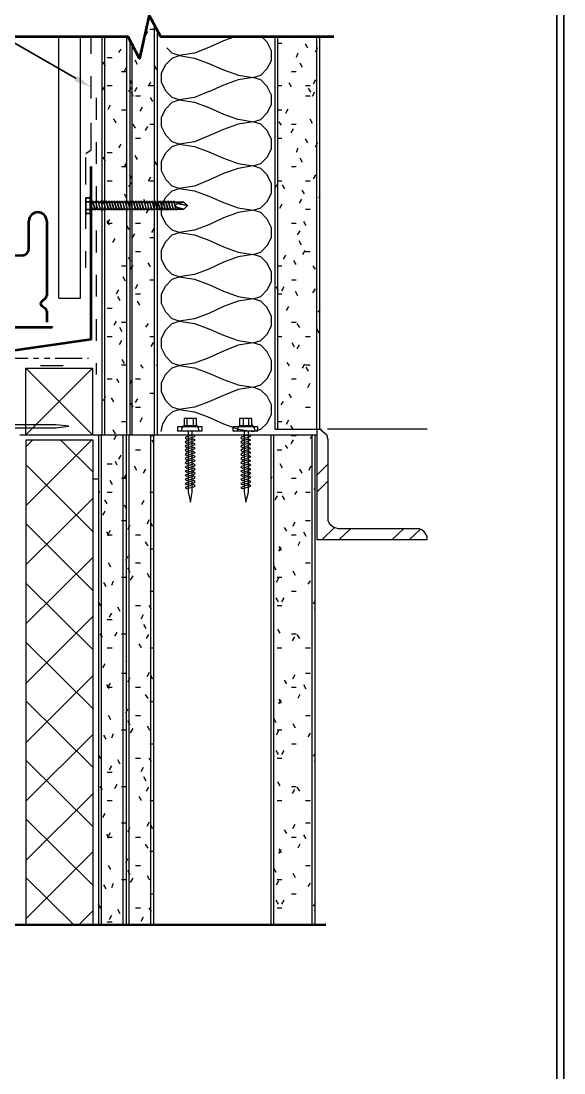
# Model space of a CAD drawing. Header units: inches. Extents: x -293 to 39679, y -468 to 488.
# Drawn here: x 523.09 to 535.64, y 8.15 to 32.48 of the extents above; entities that cross this region are included whole.
import ezdxf
from ezdxf import colors
from ezdxf.entities.mleader import LeaderData, LeaderLine
from ezdxf.enums import TextEntityAlignment as Align
from ezdxf.math import Vec2, Vec3

# ---------------------------------------------------------------- set-up
doc = ezdxf.new("R2010")
doc.units = ezdxf.units.IN
doc.header["$MEASUREMENT"] = 0
doc.linetypes.add('PHANTOM2', pattern=[1.25, 0.625, -0.125, 0.125, -0.125, 0.125, -0.125])
doc.layers.get('Defpoints').update_dxf_attribs({"color": 3})
doc.layers.add('NSE-Border', color=156, linetype='Continuous', plot=False)
for name, color, linetype, lineweight in [('NSE-By_Others', 252, 'Continuous', 0), ('NSE-Call-Outs', 51, 'Continuous', 13), ('NSE-Flashing 01', 2, 'Continuous', 40), ('NSE-Furring 01', 30, 'Continuous', 18), ('NSE-Hardware', 111, 'Continuous', 25), ('NSE-Notes', 11, 'Continuous', 40), ('NSE-Panels 01', 1, 'Continuous', 40), ('NSE-Title', 51, 'Continuous', 9), ('NSE-Underlayment', 6, 'PHANTOM2', 13)]:
    doc.layers.add(name, color=color, linetype=linetype, lineweight=lineweight)
doc.layers.add('NSE-Detail Border', color=7, linetype='Continuous')
doc.styles.add('004 - NSSM - Standard', font='arial.ttf', dxfattribs={"height": 0.4})
doc.styles.add('008 - NSSM - Standard', font='arial.ttf', dxfattribs={"height": 0.8})
doc.styles.add('Anno - NSSM - Standard', font='arial.ttf', dxfattribs={"height": 0.1})
doc.dimstyles.get("Standard").update_dxf_attribs({"dimtxt": 0.18, "dimasz": 0.18, "dimexe": 0.18, "dimexo": 0.0625, "dimgap": 0.09, "dimtad": 0, "dimtih": 1, "dimtoh": 1, "dimdec": 4, "dimzin": 0, "dimdsep": 46, "dimtxsty": 'Standard', "dimcen": 0.09, "dimadec": 0, "dimazin": 0, "dimtfac": 1, "dimtdec": 4, "dimtofl": 0, "dimtmove": 0, "dimatfit": 3, "dimfxl": 1, "dimtolj": 1, "dimtzin": 0, "dimarcsym": 0})

# ---------------------------------------------------------------- blocks, each defined once
blk = doc.blocks.new('*U4')
blk.add_wipeout([(8.13, 1.1293), (8.13, 0), (0, 0), (0, 11.3125), (8.1719, 11.3125), (8.1719, 0), (8.13, 0), (8.13, 11.2706), (0.0419, 11.2706), (0.0419, 1.1293)])
at = {"layer": 'Defpoints', "ltscale": 0.0625}
blk.add_lwpolyline([(0.0419, 1.1293), (8.13, 1.1293), (8.13, 11.2706), (0.0419, 11.2706)], close=True, dxfattribs=at)
at = {"layer": 'NSE-Border', "ltscale": 0.0625}
blk.add_lwpolyline([(0, 0), (8.1719, 0), (8.1719, 11.3125), (0, 11.3125)], close=True, dxfattribs=at)
at = {"layer": 'Defpoints', "style": '008 - NSSM - Standard'}
blk.add_attdef('DETAIL_NUMBER', text='', height=0.2179, dxfattribs=at).set_placement((0.625, 0.5668), align=Align.MIDDLE_CENTER)
at = {"layer": 'NSE-Title', "style": '004 - NSSM - Standard'}
for tag, p in [('DETAIL_DESCRIPTION', (1.1292, 0.6197)), ('ARCH_REF', (2.1968, 0.3884))]:
    blk.add_attdef(tag, p, '', height=0.1341, dxfattribs=at)
blk = doc.blocks.new('*U66')
at = {"color": 99}
blk.add_wipeout([(-10.605, -0.002), (-0.375, 0), (-0.112, 0.5), (0.112, -0.5), (0.375, 0), (10.605, 0.002), (10.605, -2.998), (-10.605, -3)], dxfattribs=at)
blk.add_lwpolyline([(10.605, 0.002), (0.375, 0), (0.112, -0.5), (-0.112, 0.5), (-0.375, 0), (-10.605, -0.002)])
blk = doc.blocks.new('*U20')
at = {"color": 99}
blk.add_wipeout([(-4.375, 0.001), (-0.375, 0), (-0.112, -0.5), (0.112, 0.5), (0.375, 0), (4.375, -0.001), (4.362, 8.288), (-4.388, 8.287)], dxfattribs=at)
blk.add_lwpolyline([(4.375, -0.001), (0.375, 0), (0.112, 0.5), (-0.112, -0.5), (-0.375, 0), (-4.375, 0.001)])
blk = doc.blocks.new('*U53')
blk.add_lwpolyline([(0, 0), (0, 0), (0, 1.765), (1.969, 1.765, -1), (1.969, 1.702), (1.469, 1.702)], format="xyb")
blk = doc.blocks.new('*U82')
for p, q in [((-0.061, 0.09), (0.028, 0.09)), ((-0.061, -0.09), (0.028, -0.09))]:
    blk.add_line(p, q)
for points in [[(0.028, 0.181), (-0.061, 0.181, 0.414214), (-0.073, 0.168), (-0.073, -0.168, 0.414214), (-0.061, -0.18), (0.028, -0.18)], [(-0.073, 0.103, 0.414214), (-0.061, 0.09, 0.414214), (-0.073, 0.078)], [(-0.073, -0.078, 0.414214), (-0.061, -0.09, 0.414214), (-0.073, -0.103)]]:
    blk.add_lwpolyline(points, format="xyb")
blk.add_lwpolyline([(0.052, 0.196), (0.028, 0.196), (0.028, -0.196), (0.052, -0.196)], close=True)
at = {"has_arrowhead": 0}
for points in [[(0.052, 0.08), (2.196, 0.08), (2.279, 0), (2.196, -0.08), (0.052, -0.08), (0.052, 0.08)], [(0.078, 0.08), (0.085, 0.108), (0.143, -0.108), (0.151, -0.08)], [(0.14, 0.08), (0.148, 0.108), (0.206, -0.108), (0.213, -0.08)], [(0.203, 0.08), (0.21, 0.108), (0.268, -0.108), (0.276, -0.08)], [(0.265, 0.08), (0.273, 0.108), (0.331, -0.108), (0.338, -0.08)], [(0.328, 0.08), (0.335, 0.108), (0.393, -0.108), (0.401, -0.08)], [(0.39, 0.08), (0.398, 0.108), (0.456, -0.108), (0.463, -0.08)], [(0.453, 0.08), (0.46, 0.108), (0.518, -0.108), (0.526, -0.08)], [(0.515, 0.08), (0.523, 0.108), (0.581, -0.108), (0.588, -0.08)], [(0.578, 0.08), (0.585, 0.108), (0.643, -0.108), (0.651, -0.08)], [(0.64, 0.08), (0.648, 0.108), (0.706, -0.108), (0.713, -0.08)], [(0.703, 0.08), (0.71, 0.108), (0.768, -0.108), (0.776, -0.08)], [(0.765, 0.08), (0.773, 0.108), (0.831, -0.108), (0.838, -0.08)], [(0.828, 0.08), (0.835, 0.108), (0.893, -0.108), (0.901, -0.08)], [(0.89, 0.08), (0.898, 0.108), (0.956, -0.108), (0.963, -0.08)], [(0.953, 0.08), (0.96, 0.108), (1.018, -0.108), (1.026, -0.08)], [(1.015, 0.08), (1.023, 0.108), (1.081, -0.108), (1.088, -0.08)], [(1.078, 0.08), (1.085, 0.108), (1.143, -0.108), (1.151, -0.08)], [(1.14, 0.08), (1.148, 0.108), (1.206, -0.108), (1.213, -0.08)], [(1.203, 0.08), (1.21, 0.108), (1.268, -0.108), (1.276, -0.08)], [(1.265, 0.08), (1.273, 0.108), (1.331, -0.108), (1.338, -0.08)], [(1.328, 0.08), (1.335, 0.108), (1.393, -0.108), (1.401, -0.08)], [(1.39, 0.08), (1.398, 0.108), (1.456, -0.108), (1.463, -0.08)], [(1.453, 0.08), (1.46, 0.108), (1.518, -0.108), (1.526, -0.08)], [(1.515, 0.08), (1.523, 0.108), (1.581, -0.108), (1.588, -0.08)], [(1.578, 0.08), (1.585, 0.108), (1.643, -0.108), (1.651, -0.08)], [(1.64, 0.08), (1.648, 0.108), (1.706, -0.108), (1.713, -0.08)], [(1.703, 0.08), (1.71, 0.108), (1.768, -0.108), (1.776, -0.08)], [(1.765, 0.08), (1.773, 0.108), (1.831, -0.108), (1.838, -0.08)], [(1.828, 0.08), (1.835, 0.108), (1.893, -0.108), (1.901, -0.08)], [(1.89, 0.08), (1.898, 0.108), (1.956, -0.108), (1.963, -0.08)], [(1.953, 0.08), (1.96, 0.108), (2.018, -0.108), (2.026, -0.08)], [(2.196, 0.08), (2.039, 0.046), (1.993, 0), (2.039, -0.046), (2.196, -0.08)], [(2.039, 0.046), (2.279, 0)], [(0.052, 0), (0.081, -0.108), (0.088, -0.08)]]:
    blk.add_leader(points, dimstyle='Standard', override={"dimasz": 0, "dimgap": 0, "dimldrblk": 'None'}, dxfattribs=at)

msp = doc.modelspace()

# ---------------------------------------------------------------- linework, layer by layer
at = {"layer": 'NSE-By_Others'}
for p, q in [((530.0211, 23.02823), (530.15752, 22.90545)), ((532.29932, 20.73636), (530.43036, 20.73636))]:
    msp.add_line(p, q, dxfattribs=at)
for points in [[(525.28748, 32.32125), (525.23285, 32.41687)], [(526.17426, 22.90595), (526.17426, 32.38255)], [(529.83014, 32.30792), (529.77551, 32.40352)], [(524.96005, 32.11259), (524.96005, 22.90595)], [(525.02832, 22.90595), (525.02832, 32.11257)], [(525.53309, 22.90595), (525.53309, 32.11244)], [(525.60122, 32.11242), (525.60122, 22.90595)], [(525.65583, 22.90595), (525.65583, 32.11241)], [(525.73658, 32.19678), (525.68197, 32.29234)], [(526.01075, 32.23897), (525.95616, 32.14344)], [(526.0642, 32.29234), (526.17341, 32.29234)], [(526.24239, 22.90595), (526.24239, 32.25314)], [(528.03342, 32.11209), (527.76957, 32.0171)], [(528.77976, 31.9898), (528.65756, 32.112)], [(528.95697, 32.11195), (528.95697, 23.04243)], [(529.02522, 23.04243), (529.02522, 32.11194)], [(529.10667, 32.266), (529.05205, 32.34793)], [(529.37934, 32.18338), (529.32477, 32.08787)], [(529.33776, 32.29234), (529.44697, 32.29234)], [(529.92493, 23.04243), (529.92493, 32.11181)], [(529.99317, 23.04243), (529.99317, 32.11179)], [(525.73749, 31.96601), (525.84663, 31.96601)], [(527.42943, 31.8682), (527.10202, 31.73178)], [(527.76945, 32.01766), (527.42973, 31.86758)], [(528.87549, 31.78635), (528.78, 31.99098)], [(529.01158, 31.96601), (529.12072, 31.96601)], [(529.72097, 31.85687), (529.6664, 31.95237)], [(525.08267, 31.6386), (525.19181, 31.6386)], [(525.39644, 31.82959), (525.34187, 31.74774)], [(526.58362, 31.73178), (526.45793, 31.85748)], [(526.5831, 31.62247), (526.74733, 31.67721)], [(526.74733, 31.67721), (526.58362, 31.73178)], [(527.10202, 31.73178), (526.74733, 31.67721)], [(526.74733, 31.67721), (527.10179, 31.62247)], [(528.87549, 31.56808), (528.87549, 31.78635)], [(529.48906, 31.73409), (529.44813, 31.6386)], [(529.93925, 31.85687), (529.88468, 31.76138)], [(525.04174, 31.43397), (524.98718, 31.52946)], [(525.51922, 31.39304), (525.46465, 31.29755)], [(525.77842, 31.47489), (525.72385, 31.57039)], [(526.2286, 31.35212), (526.17404, 31.44761)], [(526.33756, 31.28121), (526.43327, 31.47264)], [(526.43241, 31.47112), (526.58291, 31.62162)], [(527.10146, 31.62162), (527.42847, 31.49848)], [(527.42889, 31.49932), (527.76939, 31.3489)], [(528.78, 31.37709), (528.87549, 31.56808)], [(529.59819, 31.40668), (529.54363, 31.50218)], [(525.41008, 31.31119), (525.51922, 31.31119)], [(526.33819, 31.06282), (526.33819, 31.2814)], [(527.77063, 31.35034), (528.11227, 31.22735)], [(528.45278, 31.17244), (528.11141, 31.11782)], [(528.11213, 31.22803), (528.45358, 31.1734)], [(528.45259, 31.17246), (528.62993, 31.22702)], [(528.63029, 31.11782), (528.45278, 31.17244)], [(528.62993, 31.22702), (528.78, 31.37709)], [(529.33899, 31.31119), (529.44813, 31.31119)], [(525.02772, 30.98098), (524.97318, 30.88504)], [(525.08267, 30.98378), (525.19181, 30.98378)], [(525.65564, 31.02471), (525.60107, 31.1202)], [(525.62835, 30.94285), (525.60107, 30.87464)], [(525.76558, 30.94095), (525.71077, 30.84503)], [(526.07854, 31.06563), (526.02397, 30.97014)], [(526.0649, 30.98378), (526.17404, 30.98378)], [(526.434, 30.85876), (526.33847, 31.06348)], [(527.76929, 30.99455), (527.42956, 30.84447)], [(528.11068, 31.11685), (527.7694, 30.99399)], [(528.77959, 30.96669), (528.62943, 31.11685)], [(528.87533, 30.76324), (528.77983, 30.96787)], [(529.01158, 30.98378), (529.12072, 30.98378)], [(529.3395, 30.95394), (529.28466, 31.04991)], [(529.6664, 30.98378), (529.77554, 30.98378)], [(529.78999, 30.83169), (529.73518, 30.92761)], [(529.89832, 31.1202), (529.84375, 31.02471)], [(525.60107, 30.87464), (525.57379, 30.84736)], [(525.68358, 30.73612), (525.64249, 30.83199)], [(525.7371, 30.74972), (525.84663, 30.74972)], [(526.13412, 30.61387), (526.07936, 30.70969)], [(526.58346, 30.70867), (526.4334, 30.85873)], [(526.58294, 30.59936), (526.74717, 30.6541)], [(526.74717, 30.6541), (526.58346, 30.70867)], [(527.10186, 30.70867), (526.74717, 30.6541)], [(526.74717, 30.6541), (527.10162, 30.59936)], [(527.42927, 30.84509), (527.10186, 30.70867)], [(528.87533, 30.54496), (528.87533, 30.76324)], [(529.66654, 30.74972), (529.77608, 30.74972)], [(529.87197, 30.83199), (529.81718, 30.73612)], [(525.15122, 30.5318), (525.09664, 30.43605)], [(525.41039, 30.42284), (525.51976, 30.42284)], [(525.88761, 30.48955), (525.8329, 30.39382)], [(526.3374, 30.2581), (526.43311, 30.44952)], [(526.43224, 30.448), (526.58275, 30.59851)], [(527.1013, 30.59851), (527.4283, 30.47537)], [(527.42873, 30.47621), (527.76922, 30.32579)], [(528.77983, 30.35397), (528.87533, 30.54496)], [(529.01143, 30.42284), (529.1208, 30.42284)], [(529.25774, 30.43618), (529.20305, 30.34048)], [(525.28748, 30.12265), (525.23285, 30.21826)], [(526.33803, 30.03971), (526.33803, 30.25829)], [(527.77046, 30.32722), (528.1121, 30.20423)], [(528.11196, 30.20492), (528.45341, 30.15029)], [(528.45242, 30.14934), (528.62977, 30.20391)], [(528.62977, 30.20391), (528.77983, 30.35397)], [(529.83014, 30.10931), (529.77551, 30.20492)], [(525.73658, 29.99818), (525.68197, 30.09374)], [(526.01075, 30.04037), (525.95616, 29.94483)], [(526.0642, 30.09374), (526.17341, 30.09374)], [(526.43384, 29.83565), (526.3383, 30.04037)], [(527.76913, 29.97144), (527.4294, 29.82136)], [(528.11052, 30.09374), (527.76924, 29.97088)], [(528.45261, 30.14933), (528.11125, 30.09471)], [(528.63012, 30.09471), (528.45261, 30.14933)], [(528.77943, 29.94357), (528.62927, 30.09374)], [(528.87516, 29.74012), (528.77967, 29.94475)], [(529.10667, 30.0674), (529.05205, 30.14933)], [(529.37934, 29.98478), (529.32477, 29.88927)], [(529.33776, 30.09374), (529.44697, 30.09374)], [(525.73749, 29.76741), (525.84663, 29.76741)], [(526.5833, 29.68555), (526.43324, 29.83562)], [(526.747, 29.63099), (526.5833, 29.68555)], [(527.1017, 29.68555), (526.747, 29.63099)], [(527.42911, 29.82197), (527.1017, 29.68555)], [(528.87516, 29.52185), (528.87516, 29.74012)], [(529.01158, 29.76741), (529.12072, 29.76741)], [(529.72097, 29.65827), (529.6664, 29.75376)], [(525.08267, 29.44), (525.19181, 29.44)], [(525.39644, 29.63099), (525.34187, 29.54913)], [(526.43324, 29.42635), (526.5833, 29.57642)], [(526.5833, 29.57642), (526.747, 29.63099)], [(526.747, 29.63099), (527.1017, 29.57642)], [(527.1017, 29.57642), (527.42911, 29.45364)], [(527.42911, 29.45364), (527.77016, 29.30358)], [(528.77967, 29.33086), (528.87516, 29.52185)], [(529.48906, 29.53549), (529.44813, 29.44)], [(529.93925, 29.65827), (529.88468, 29.56278)], [(525.04174, 29.23537), (524.98718, 29.33086)], [(525.51922, 29.19444), (525.46465, 29.09895)], [(525.77842, 29.27629), (525.72385, 29.37179)], [(526.2286, 29.15351), (526.17404, 29.24901)], [(526.33774, 29.23537), (526.43324, 29.42635)], [(526.33774, 29.01709), (526.33774, 29.23537)], [(527.77016, 29.30358), (528.11121, 29.1808)], [(528.62961, 29.1808), (528.77967, 29.33086)], [(529.59819, 29.20808), (529.54363, 29.30358)], [(525.41008, 29.11259), (525.51922, 29.11259)], [(526.43324, 28.81246), (526.33774, 29.01709)], [(527.77016, 28.94888), (527.42911, 28.79882)], [(528.11121, 29.07166), (527.77016, 28.94888)], [(528.11121, 29.1808), (528.45226, 29.12623)], [(528.45226, 29.12623), (528.11121, 29.07166)], [(528.45226, 29.12623), (528.62961, 29.1808)], [(528.62961, 29.07166), (528.45226, 29.12623)], [(528.77967, 28.9216), (528.62961, 29.07166)], [(529.33899, 29.11259), (529.44813, 29.11259)], [(525.08267, 28.78518), (525.19181, 28.78518)], [(525.65564, 28.8261), (525.60107, 28.9216)], [(525.62835, 28.74425), (525.60107, 28.67604)], [(526.07854, 28.86703), (526.02397, 28.77154)], [(526.0649, 28.78518), (526.17404, 28.78518)], [(526.5833, 28.6624), (526.43324, 28.81246)], [(527.42911, 28.79882), (527.1017, 28.6624)], [(528.87516, 28.71697), (528.77967, 28.9216)], [(528.87516, 28.49869), (528.87516, 28.71697)], [(529.01158, 28.78518), (529.12072, 28.78518)], [(529.6664, 28.78518), (529.77554, 28.78518)], [(529.89832, 28.9216), (529.84375, 28.8261)], [(525.53286, 28.37592), (525.47829, 28.47141)], [(525.60107, 28.67604), (525.57379, 28.64876)], [(526.43324, 28.4032), (526.5833, 28.55326)], [(526.747, 28.60783), (526.5833, 28.6624)], [(526.5833, 28.55326), (526.747, 28.60783)], [(527.1017, 28.6624), (526.747, 28.60783)], [(526.747, 28.60783), (527.1017, 28.55326)], [(527.1017, 28.55326), (527.42911, 28.43048)], [(528.77967, 28.30771), (528.87516, 28.49869)], [(528.99794, 28.68968), (528.95702, 28.62147)], [(529.18893, 28.59419), (529.13436, 28.68968)], [(529.63912, 28.48505), (529.58455, 28.5669)], [(525.01446, 28.33499), (524.97353, 28.2395)], [(525.98305, 28.25314), (525.92848, 28.34863)], [(526.33774, 28.21221), (526.43324, 28.4032)], [(527.42911, 28.43048), (527.77016, 28.28042)], [(527.77016, 28.28042), (528.11121, 28.15764)], [(528.62961, 28.15764), (528.77967, 28.30771)], [(529.12072, 28.2395), (529.06615, 28.144)], [(529.57091, 28.36227), (529.51634, 28.26678)], [(529.99381, 28.43048), (529.96653, 28.38956)], [(525.41008, 28.13036), (525.51922, 28.13036)], [(526.03762, 28.13036), (525.98305, 28.03486)], [(526.33774, 27.99394), (526.33774, 28.21221)], [(526.43324, 27.78931), (526.33774, 27.99394)], [(528.11121, 28.04851), (527.77016, 27.92573)], [(528.11121, 28.15764), (528.45226, 28.10307)], [(528.45226, 28.10307), (528.11121, 28.04851)], [(528.45226, 28.10307), (528.62961, 28.15764)], [(528.62961, 28.04851), (528.45226, 28.10307)], [(528.77967, 27.89844), (528.62961, 28.04851)], [(529.6664, 28.13036), (529.77554, 28.13036)], [(525.13724, 27.8848), (525.08267, 27.80295)], [(525.13724, 27.76202), (525.08267, 27.85752)], [(525.08267, 27.80295), (525.19181, 27.80295)], [(525.58743, 27.65289), (525.53286, 27.74838)], [(525.73749, 27.80295), (525.84663, 27.80295)], [(526.5833, 27.63924), (526.43324, 27.78931)], [(527.42911, 27.76202), (527.1017, 27.63924)], [(527.77016, 27.92573), (527.42911, 27.76202)], [(528.87516, 27.69381), (528.77967, 27.89844)], [(529.33899, 27.80295), (529.44813, 27.80295)], [(529.68005, 27.74838), (529.62548, 27.84388)], [(525.71021, 27.55739), (525.65564, 27.47554)], [(526.16039, 27.68017), (526.10583, 27.58468)], [(526.43324, 27.38005), (526.5833, 27.53011)], [(526.747, 27.58468), (526.5833, 27.63924)], [(526.5833, 27.53011), (526.747, 27.58468)], [(527.1017, 27.63924), (526.747, 27.58468)], [(526.747, 27.58468), (527.1017, 27.53011)], [(527.1017, 27.53011), (527.42911, 27.40733)], [(528.87516, 27.47554), (528.87516, 27.69381)], [(529.52998, 27.6256), (529.47542, 27.53011)], [(525.26002, 27.44826), (525.20545, 27.35276)], [(526.0649, 27.47554), (526.17404, 27.47554)], [(526.33774, 27.18906), (526.43324, 27.38005)], [(527.42911, 27.40733), (527.77016, 27.25727)], [(527.77016, 27.25727), (528.11121, 27.13449)], [(528.62961, 27.13449), (528.77967, 27.28455)], [(528.77967, 27.28455), (528.87516, 27.47554)], [(529.57091, 27.29819), (529.51634, 27.39369)], [(525.60107, 26.97078), (525.57379, 27.01171)], [(525.73749, 27.14813), (525.84663, 27.14813)], [(526.33774, 26.97078), (526.33774, 27.18906)], [(528.11121, 27.02535), (527.77016, 26.90257)], [(528.11121, 27.13449), (528.45226, 27.07992)], [(528.45226, 27.07992), (528.11121, 27.02535)], [(528.45226, 27.07992), (528.62961, 27.13449)], [(528.62961, 27.02535), (528.45226, 27.07992)], [(528.77967, 26.87529), (528.62961, 27.02535)], [(529.20257, 27.06628), (529.14801, 26.97078)], [(529.65276, 27.17541), (529.59819, 27.07992)], [(529.6664, 27.14813), (529.77554, 27.14813)], [(525.41008, 26.82072), (525.51922, 26.82072)], [(525.62835, 26.91622), (525.60107, 26.97078)], [(525.66928, 26.83436), (525.61471, 26.73887)], [(526.07854, 26.79344), (526.02397, 26.88893)], [(526.43324, 26.76615), (526.33774, 26.97078)], [(526.5833, 26.61609), (526.43324, 26.76615)], [(527.77016, 26.90257), (527.42911, 26.73887)], [(528.87516, 26.67066), (528.77967, 26.87529)], [(529.01158, 26.82072), (529.12072, 26.82072)], [(529.44813, 26.848), (529.39356, 26.9435)], [(529.89832, 26.73887), (529.84375, 26.82072)], [(525.50557, 26.46603), (525.45101, 26.56152)], [(526.747, 26.56152), (526.5833, 26.61609)], [(526.5833, 26.50695), (526.747, 26.56152)], [(527.1017, 26.61609), (526.747, 26.56152)], [(526.747, 26.56152), (527.1017, 26.50695)], [(527.42911, 26.73887), (527.1017, 26.61609)], [(528.87516, 26.45238), (528.87516, 26.67066)], [(525.77842, 26.38417), (525.72385, 26.28868)], [(526.0649, 26.49331), (526.17404, 26.49331)], [(526.33774, 26.1659), (526.43324, 26.35689)], [(526.43324, 26.35689), (526.5833, 26.50695)], [(527.1017, 26.50695), (527.42911, 26.38417)], [(527.42911, 26.38417), (527.77016, 26.23411)], [(528.77967, 26.2614), (528.87516, 26.45238)], [(529.03887, 26.24775), (528.9843, 26.32961)], [(529.16165, 26.32961), (529.10708, 26.23411)], [(529.33899, 26.49331), (529.44813, 26.49331)], [(529.88468, 26.28868), (529.83011, 26.19319)], [(525.34187, 26.2614), (525.2873, 26.1659)], [(525.3828, 26.01584), (525.32823, 26.11133)], [(525.73749, 26.1659), (525.84663, 26.1659)], [(526.33774, 25.94763), (526.33774, 26.1659)], [(527.77016, 26.23411), (528.11121, 26.11133)], [(528.11121, 26.11133), (528.45226, 26.05677)], [(528.45226, 26.05677), (528.11121, 26.0022)], [(528.45226, 26.05677), (528.62961, 26.11133)], [(528.62961, 26.0022), (528.45226, 26.05677)], [(528.62961, 26.11133), (528.77967, 26.2614)], [(529.01158, 26.1659), (529.12072, 26.1659)], [(529.48906, 26.12498), (529.43449, 26.22047)], [(525.08267, 25.83849), (525.19181, 25.83849)], [(525.83298, 25.9067), (525.77842, 26.0022)], [(526.43324, 25.743), (526.33774, 25.94763)], [(527.77016, 25.87942), (527.42911, 25.71571)], [(528.11121, 26.0022), (527.77016, 25.87942)], [(528.77967, 25.85213), (528.62961, 26.0022)], [(528.87516, 25.6475), (528.77967, 25.85213)], [(529.27078, 25.87942), (529.21622, 25.78392)], [(529.99381, 25.79757), (529.95289, 25.743)], [(526.5833, 25.59294), (526.43324, 25.743)], [(526.747, 25.53837), (526.5833, 25.59294)], [(527.1017, 25.59294), (526.747, 25.53837)], [(527.42911, 25.71571), (527.1017, 25.59294)], [(528.87516, 25.42923), (528.87516, 25.6475)], [(525.2873, 25.53837), (525.23273, 25.44287)], [(525.42372, 25.29281), (525.36915, 25.3883)], [(525.41008, 25.51108), (525.51922, 25.51108)], [(526.02397, 25.4838), (525.96941, 25.40195)], [(526.33774, 25.14275), (526.43324, 25.33374)], [(526.43324, 25.33374), (526.5833, 25.4838)], [(526.5833, 25.4838), (526.747, 25.53837)], [(526.747, 25.53837), (527.1017, 25.4838)], [(527.1017, 25.4838), (527.42911, 25.36102)], [(527.42911, 25.36102), (527.77016, 25.21096)], [(528.77967, 25.23824), (528.87516, 25.42923)], [(529.33899, 25.51108), (529.44813, 25.51108)], [(529.52998, 25.3883), (529.47542, 25.4838)], [(529.98017, 25.26553), (529.9256, 25.36102)], [(525.08267, 25.18367), (525.19181, 25.18367)], [(525.41008, 25.08818), (525.35551, 24.99268)], [(526.0649, 25.18367), (526.17404, 25.18367)], [(526.33774, 24.92447), (526.33774, 25.14275)], [(527.77016, 25.21096), (528.11121, 25.08818)], [(528.11121, 25.08818), (528.45226, 25.03361)], [(528.45226, 25.03361), (528.62961, 25.08818)], [(528.62961, 25.08818), (528.77967, 25.23824)], [(529.01158, 25.18367), (529.12072, 25.18367)], [(529.6664, 25.18367), (529.77554, 25.18367)], [(526.14675, 25.04725), (526.09218, 24.95176)], [(526.43324, 24.71984), (526.33774, 24.92447)], [(527.77016, 24.84262), (527.42911, 24.69256)], [(528.11121, 24.97904), (527.77016, 24.84262)], [(528.45226, 25.03361), (528.11121, 24.97904)], [(528.62961, 24.97904), (528.45226, 25.03361)], [(528.77967, 24.82898), (528.62961, 24.97904)], [(528.87516, 24.62435), (528.77967, 24.82898)], [(529.4072, 24.93812), (529.35264, 25.03361)], [(529.51634, 24.99268), (529.46177, 24.89719)], [(525.47829, 24.55614), (525.42372, 24.65163)], [(526.5833, 24.56978), (526.43324, 24.71984)], [(526.747, 24.51521), (526.5833, 24.56978)], [(527.1017, 24.56978), (526.747, 24.51521)], [(527.42911, 24.69256), (527.1017, 24.56978)], [(528.87516, 24.40608), (528.87516, 24.62435)], [(529.29807, 24.50157), (529.2435, 24.58342)], [(524.74162, 24.447), (523.20007, 22.90545)], [(524.74162, 22.90545), (523.20007, 24.447)], [(523.20007, 22.90545), (523.20007, 24.447)], [(523.20007, 24.447), (524.74162, 24.447)], [(524.74162, 24.447), (524.74162, 22.90545)], [(525.41008, 24.52885), (525.51922, 24.52885)], [(525.91484, 24.447), (525.86027, 24.52885)], [(526.24225, 24.5425), (526.21496, 24.50157)], [(526.43324, 24.31058), (526.5833, 24.46064)], [(526.5833, 24.46064), (526.747, 24.51521)], [(526.747, 24.51521), (527.1017, 24.46064)], [(527.1017, 24.46064), (527.42911, 24.33787)], [(527.42911, 24.33787), (527.77016, 24.1878)], [(528.77967, 24.21509), (528.87516, 24.40608)], [(529.63912, 24.5425), (529.58455, 24.447)], [(529.6664, 24.52885), (529.77554, 24.52885)], [(529.73461, 24.37879), (529.68005, 24.47429)], [(525.08267, 24.20144), (525.19181, 24.20144)], [(525.35551, 24.11959), (525.30094, 24.20144)], [(525.65564, 24.1878), (525.60107, 24.09231)], [(525.73749, 24.20144), (525.84663, 24.20144)], [(526.33774, 24.11959), (526.43324, 24.31058)], [(526.33774, 23.90132), (526.33774, 24.11959)], [(527.77016, 24.1878), (528.11121, 24.06502)], [(528.62961, 24.06502), (528.77967, 24.21509)], [(529.33899, 24.20144), (529.44813, 24.20144)], [(529.7619, 24.09231), (529.70733, 23.99681)], [(526.0649, 23.87404), (526.17404, 23.87404)], [(526.43324, 23.69669), (526.33774, 23.90132)], [(528.11121, 23.95589), (527.77016, 23.81947)], [(528.11121, 24.06502), (528.45226, 24.01046)], [(528.45226, 24.01046), (528.11121, 23.95589)], [(528.45226, 24.01046), (528.62961, 24.06502)], [(528.62961, 23.94225), (528.45226, 24.01046)], [(528.77967, 23.80582), (528.62961, 23.94225)], [(529.33899, 23.7649), (529.28443, 23.86039)], [(525.04174, 23.79218), (524.98718, 23.69669)], [(525.23273, 23.6694), (525.17817, 23.7649)], [(525.68292, 23.54663), (525.62835, 23.64212)], [(525.77842, 23.73761), (525.72385, 23.65576)], [(526.5833, 23.54663), (526.43324, 23.69669)], [(527.42911, 23.6694), (527.1017, 23.54663)], [(527.77016, 23.81947), (527.42911, 23.6694)], [(528.87516, 23.60119), (528.77967, 23.80582)], [(528.87516, 23.38292), (528.87516, 23.60119)], [(529.14801, 23.68305), (529.09344, 23.60119)], [(525.73749, 23.54663), (525.84663, 23.54663)], [(526.46052, 23.32835), (526.59694, 23.45113)], [(526.747, 23.49206), (526.5833, 23.54663)], [(526.59694, 23.45113), (526.747, 23.49206)], [(527.1017, 23.54663), (526.747, 23.49206)], [(526.747, 23.49206), (527.1017, 23.43749)], [(527.1017, 23.43749), (527.42911, 23.31471)], [(528.77967, 23.17829), (528.87516, 23.38292)], [(529.6664, 23.54663), (529.77554, 23.54663)], [(523.89581, 23.13736), (522.68167, 23.13736)], [(524.19594, 23.11008), (523.89581, 23.13736)], [(523.89581, 23.06915), (524.19594, 23.11008)], [(525.41008, 23.21922), (525.51922, 23.21922)], [(525.88755, 23.30107), (525.83298, 23.20557)], [(526.3241, 22.9873), (526.36502, 23.16465)], [(526.36502, 23.16465), (526.46052, 23.32835)], [(526.81521, 23.06915), (526.85614, 23.12372)], [(527.14262, 23.28743), (526.85614, 23.28743)], [(526.85614, 23.28743), (526.85614, 23.12372)], [(526.85614, 23.12372), (527.14262, 23.12372)], [(526.92435, 23.28743), (526.92435, 23.12372)], [(527.07441, 23.12372), (527.07441, 23.28743)], [(527.14262, 23.12372), (527.14262, 23.28743)], [(527.14262, 23.13736), (527.18355, 23.06915)], [(527.42911, 23.31471), (527.77016, 23.16465)], [(527.77016, 23.16465), (528.11121, 23.04187)], [(528.11121, 23.06915), (528.13849, 23.12372)], [(528.42498, 23.28743), (528.13849, 23.28743)], [(528.13849, 23.28743), (528.13849, 23.12372)], [(528.13849, 23.12372), (528.42498, 23.12372)], [(528.22035, 23.28743), (528.22035, 23.12372)], [(528.35677, 23.12372), (528.35677, 23.28743)], [(528.42498, 23.12372), (528.42498, 23.28743)], [(528.42498, 23.13736), (528.47954, 23.06915)], [(528.62961, 23.04187), (528.77967, 23.17829)], [(529.01158, 23.21922), (529.12072, 23.21922)], [(529.27078, 23.2465), (529.21622, 23.15101)], [(529.37992, 23.04187), (529.32535, 23.12372)], [(522.68167, 23.06915), (523.89581, 23.06915)], [(523.06365, 22.90545), (529.9256, 22.90545)], [(524.87804, 22.90545), (524.87804, 11.57416)], [(524.94625, 11.57417), (524.94625, 22.90545)], [(525.27366, 22.93273), (525.21909, 23.02823)], [(525.2873, 22.89181), (525.23273, 22.79631)], [(525.45101, 11.57426), (525.45101, 22.90545)], [(525.51922, 22.90545), (525.51922, 11.57427)], [(525.58743, 11.57429), (525.58743, 22.90545)], [(526.0649, 22.89181), (526.16039, 22.89181)], [(526.09218, 11.57437), (526.09218, 22.90545)], [(526.16039, 11.57439), (526.16039, 22.90545)], [(527.27904, 23.09644), (526.70608, 23.09644)], [(526.70608, 23.09644), (526.70608, 23.00094)], [(526.70608, 23.00094), (527.27904, 23.00094)], [(526.80157, 23.00094), (526.81521, 23.06915)], [(527.07441, 22.90545), (526.92435, 22.86452)], [(526.95163, 23.00094), (526.95163, 21.58217)], [(527.04713, 21.58217), (527.04713, 23.00094)], [(527.11534, 22.87816), (527.07441, 22.90545)], [(527.07441, 22.86452), (527.11534, 22.87816)], [(527.18355, 23.06915), (527.19719, 23.00094)], [(527.27904, 23.00094), (527.27904, 23.09644)], [(528.5614, 23.09644), (527.98843, 23.09644)], [(527.98843, 23.09644), (527.98843, 23.00094)], [(527.98843, 23.00094), (528.5614, 23.00094)], [(528.09757, 23.00094), (528.11121, 23.06915)], [(528.11121, 23.04187), (528.45226, 22.9873)], [(528.35677, 22.90545), (528.2067, 22.86452)], [(528.24763, 23.00094), (528.24763, 21.58217)], [(528.34312, 21.58217), (528.34312, 23.00094)], [(528.39769, 22.87816), (528.35677, 22.90545)], [(528.35677, 22.86452), (528.39769, 22.87816)], [(528.45226, 22.9873), (528.62961, 23.04187)], [(528.47954, 23.06915), (528.49319, 23.00094)], [(528.5614, 23.00094), (528.5614, 23.09644)], [(528.86152, 22.89181), (528.86152, 11.57486)], [(528.92973, 11.57488), (528.92973, 22.89181)], [(528.95702, 23.04187), (530.03474, 23.04187)], [(529.33899, 22.89181), (529.44813, 22.89181)], [(529.81647, 22.89181), (529.77554, 22.8236)], [(529.81647, 11.57503), (529.81647, 22.89181)], [(529.88468, 11.57505), (529.88468, 22.89181)], [(529.9256, 23.04187), (529.9256, 23.02823)], [(529.9256, 23.04187), (529.9256, 20.4908)], [(530.0211, 23.02823), (529.99381, 23.04187)], [(530.1848, 22.79631), (530.15752, 22.90545)], [(532.47667, 23.04187), (530.17116, 23.04187)], [(523.20007, 22.63261), (523.35013, 22.78267)], [(523.20007, 21.2684), (524.71434, 22.78267)], [(524.75526, 22.78267), (523.20007, 22.78267)], [(523.20007, 22.78267), (523.20007, 11.57386)], [(524.75526, 22.046), (524.00495, 22.78267)], [(524.75526, 11.57414), (524.75526, 22.78267)], [(526.16039, 22.71446), (526.11947, 22.78267)], [(526.92435, 22.86452), (526.88342, 22.83724)], [(526.88342, 22.83724), (526.92435, 22.80995)], [(526.92435, 22.76903), (526.88342, 22.74174)], [(526.88342, 22.74174), (526.92435, 22.71446)], [(526.92435, 22.67353), (526.88342, 22.64625)], [(526.88342, 22.64625), (526.92435, 22.61897)], [(526.92435, 22.80995), (527.07441, 22.86452)], [(527.07441, 22.80995), (526.92435, 22.76903)], [(526.92435, 22.71446), (527.07441, 22.76903)], [(527.07441, 22.71446), (526.92435, 22.67353)], [(526.92435, 22.61897), (527.07441, 22.67353)], [(527.11534, 22.78267), (527.07441, 22.80995)], [(527.07441, 22.76903), (527.11534, 22.78267)], [(527.11534, 22.68718), (527.07441, 22.71446)], [(527.07441, 22.67353), (527.11534, 22.68718)], [(528.2067, 22.86452), (528.16578, 22.83724)], [(528.16578, 22.83724), (528.2067, 22.80995)], [(528.2067, 22.76903), (528.16578, 22.74174)], [(528.16578, 22.74174), (528.2067, 22.71446)], [(528.2067, 22.67353), (528.16578, 22.64625)], [(528.16578, 22.64625), (528.2067, 22.61897)], [(528.2067, 22.80995), (528.35677, 22.86452)], [(528.35677, 22.80995), (528.2067, 22.76903)], [(528.2067, 22.71446), (528.35677, 22.76903)], [(528.35677, 22.71446), (528.2067, 22.67353)], [(528.2067, 22.61897), (528.35677, 22.67353)], [(528.39769, 22.78267), (528.35677, 22.80995)], [(528.35677, 22.76903), (528.39769, 22.78267)], [(528.39769, 22.68718), (528.35677, 22.71446)], [(528.35677, 22.67353), (528.39769, 22.68718)], [(529.25714, 22.59168), (529.20257, 22.67353)], [(529.37992, 22.79631), (529.32535, 22.70082)], [(530.1848, 20.92735), (530.1848, 22.79631)], [(525.39644, 22.44162), (525.34187, 22.34612)], [(525.73749, 22.5644), (525.84663, 22.5644)], [(526.92435, 22.57804), (526.88342, 22.55076)], [(526.88342, 22.55076), (526.92435, 22.52347)], [(526.92435, 22.48254), (526.88342, 22.45526)], [(526.88342, 22.45526), (526.92435, 22.42798)], [(526.92435, 22.38705), (526.88342, 22.35977)], [(527.07441, 22.61897), (526.92435, 22.57804)], [(526.92435, 22.52347), (527.07441, 22.57804)], [(527.07441, 22.52347), (526.92435, 22.48254)], [(526.92435, 22.42798), (527.07441, 22.48254)], [(527.07441, 22.42798), (526.92435, 22.38705)], [(526.92435, 22.33248), (527.07441, 22.38705)], [(527.11534, 22.59168), (527.07441, 22.61897)], [(527.07441, 22.57804), (527.11534, 22.59168)], [(527.11534, 22.49619), (527.07441, 22.52347)], [(527.07441, 22.48254), (527.11534, 22.49619)], [(527.11534, 22.40069), (527.07441, 22.42798)], [(527.07441, 22.38705), (527.11534, 22.40069)], [(528.2067, 22.57804), (528.16578, 22.55076)], [(528.16578, 22.55076), (528.2067, 22.52347)], [(528.2067, 22.48254), (528.16578, 22.45526)], [(528.16578, 22.45526), (528.2067, 22.42798)], [(528.2067, 22.38705), (528.16578, 22.35977)], [(528.35677, 22.61897), (528.2067, 22.57804)], [(528.2067, 22.52347), (528.35677, 22.57804)], [(528.35677, 22.52347), (528.2067, 22.48254)], [(528.2067, 22.42798), (528.35677, 22.48254)], [(528.35677, 22.42798), (528.2067, 22.38705)], [(528.2067, 22.33248), (528.35677, 22.38705)], [(528.39769, 22.59168), (528.35677, 22.61897)], [(528.35677, 22.57804), (528.39769, 22.59168)], [(528.39769, 22.49619), (528.35677, 22.52347)], [(528.35677, 22.48254), (528.39769, 22.49619)], [(528.39769, 22.40069), (528.35677, 22.42798)], [(528.35677, 22.38705), (528.39769, 22.40069)], [(529.01158, 22.5644), (529.12072, 22.5644)], [(524.75526, 20.66815), (523.20007, 22.22335)], [(525.08267, 22.23699), (525.19181, 22.23699)], [(525.31459, 22.2097), (525.27366, 22.29156)], [(525.76477, 22.08693), (525.71021, 22.18242)], [(526.88342, 22.35977), (526.92435, 22.33248)], [(526.92435, 22.29156), (526.88342, 22.26427)], [(526.88342, 22.26427), (526.92435, 22.23699)], [(526.92435, 22.18242), (526.88342, 22.16878)], [(526.88342, 22.16878), (526.92435, 22.14149)], [(527.07441, 22.33248), (526.92435, 22.29156)], [(526.92435, 22.23699), (527.07441, 22.29156)], [(527.07441, 22.23699), (526.92435, 22.18242)], [(526.92435, 22.14149), (527.07441, 22.18242)], [(527.07441, 22.14149), (526.92435, 22.08693)], [(527.11534, 22.3052), (527.07441, 22.33248)], [(527.07441, 22.29156), (527.11534, 22.3052)], [(527.11534, 22.2097), (527.07441, 22.23699)], [(527.07441, 22.18242), (527.11534, 22.2097)], [(527.11534, 22.11421), (527.07441, 22.14149)], [(528.16578, 22.35977), (528.2067, 22.33248)], [(528.2067, 22.29156), (528.16578, 22.26427)], [(528.16578, 22.26427), (528.2067, 22.23699)], [(528.2067, 22.18242), (528.16578, 22.16878)], [(528.16578, 22.16878), (528.2067, 22.14149)], [(528.35677, 22.33248), (528.2067, 22.29156)], [(528.2067, 22.23699), (528.35677, 22.29156)], [(528.35677, 22.23699), (528.2067, 22.18242)], [(528.2067, 22.14149), (528.35677, 22.18242)], [(528.35677, 22.14149), (528.2067, 22.08693)], [(528.39769, 22.3052), (528.35677, 22.33248)], [(528.35677, 22.29156), (528.39769, 22.3052)], [(528.39769, 22.2097), (528.35677, 22.23699)], [(528.35677, 22.18242), (528.39769, 22.2097)], [(528.39769, 22.11421), (528.35677, 22.14149)], [(529.13436, 22.14149), (529.0798, 22.23699)], [(529.78918, 22.18242), (529.73461, 22.08693)], [(529.9256, 21.97779), (530.1848, 22.23699)], [(525.41008, 21.90958), (525.51922, 21.90958)], [(525.51922, 21.99143), (525.46465, 21.90958)], [(525.96941, 22.11421), (525.91484, 22.01871)], [(526.92435, 22.08693), (526.88342, 22.07328)], [(526.88342, 22.07328), (526.92435, 22.046)], [(526.92435, 21.99143), (526.88342, 21.97779)], [(526.88342, 21.97779), (526.92435, 21.9505)], [(526.92435, 21.89594), (526.88342, 21.88229)], [(526.92435, 22.046), (527.07441, 22.08693)], [(527.07441, 22.046), (526.92435, 21.99143)], [(526.92435, 21.9505), (527.07441, 21.99143)], [(527.07441, 21.9505), (526.92435, 21.89594)], [(526.92435, 21.85501), (527.07441, 21.89594)], [(527.07441, 22.08693), (527.11534, 22.11421)], [(527.11534, 22.01871), (527.07441, 22.046)], [(527.07441, 21.99143), (527.11534, 22.01871)], [(527.11534, 21.92322), (527.07441, 21.9505)], [(527.07441, 21.89594), (527.11534, 21.92322)], [(528.2067, 22.08693), (528.16578, 22.07328)], [(528.16578, 22.07328), (528.2067, 22.046)], [(528.2067, 21.99143), (528.16578, 21.97779)], [(528.16578, 21.97779), (528.2067, 21.9505)], [(528.2067, 21.89594), (528.16578, 21.88229)], [(528.2067, 22.046), (528.35677, 22.08693)], [(528.35677, 22.046), (528.2067, 21.99143)], [(528.2067, 21.9505), (528.35677, 21.99143)], [(528.35677, 21.9505), (528.2067, 21.89594)], [(528.2067, 21.85501), (528.35677, 21.89594)], [(528.35677, 22.08693), (528.39769, 22.11421)], [(528.39769, 22.01871), (528.35677, 22.046)], [(528.35677, 21.99143), (528.39769, 22.01871)], [(528.39769, 21.92322), (528.35677, 21.9505)], [(528.35677, 21.89594), (528.39769, 21.92322)], [(528.88881, 21.93686), (528.86152, 21.88229)], [(529.33899, 21.90958), (529.44813, 21.90958)], [(529.58455, 22.01871), (529.52998, 22.11421)], [(524.87804, 21.88229), (524.75526, 21.88229)], [(525.20545, 21.75952), (525.15088, 21.85501)], [(526.88342, 21.88229), (526.92435, 21.85501)], [(526.92435, 21.80044), (526.88342, 21.7868)], [(526.88342, 21.7868), (526.92435, 21.75952)], [(526.92435, 21.70495), (526.88342, 21.69131)], [(526.88342, 21.69131), (526.92435, 21.66402)], [(527.07441, 21.85501), (526.92435, 21.80044)], [(526.92435, 21.75952), (527.07441, 21.80044)], [(527.07441, 21.75952), (526.92435, 21.70495)], [(526.92435, 21.66402), (527.07441, 21.70495)], [(527.11534, 21.82773), (527.07441, 21.85501)], [(527.07441, 21.80044), (527.11534, 21.82773)], [(527.11534, 21.73223), (527.07441, 21.75952)], [(527.07441, 21.70495), (527.11534, 21.73223)], [(528.16578, 21.88229), (528.2067, 21.85501)], [(528.2067, 21.80044), (528.16578, 21.7868)], [(528.16578, 21.7868), (528.2067, 21.75952)], [(528.2067, 21.70495), (528.16578, 21.69131)], [(528.16578, 21.69131), (528.2067, 21.66402)], [(528.35677, 21.85501), (528.2067, 21.80044)], [(528.2067, 21.75952), (528.35677, 21.80044)], [(528.35677, 21.75952), (528.2067, 21.70495)], [(528.2067, 21.66402), (528.35677, 21.70495)], [(528.39769, 21.82773), (528.35677, 21.85501)], [(528.35677, 21.80044), (528.39769, 21.82773)], [(528.39769, 21.73223), (528.35677, 21.75952)], [(528.35677, 21.70495), (528.39769, 21.73223)], [(529.88468, 21.69131), (529.85739, 21.63674)], [(529.9256, 21.58217), (530.1848, 21.84137)], [(523.20007, 19.9042), (524.75526, 21.44575)], [(524.90532, 21.59581), (524.87804, 21.54124)], [(525.08267, 21.58217), (525.19181, 21.58217)], [(526.0649, 21.58217), (526.16039, 21.58217)], [(526.95163, 21.58217), (527.0062, 21.35025)], [(527.0062, 21.35025), (527.04713, 21.58217)], [(528.24763, 21.58217), (528.28856, 21.35025)], [(528.28856, 21.35025), (528.34312, 21.58217)], [(529.01158, 21.50032), (528.95702, 21.40482)], [(529.01158, 21.58217), (529.12072, 21.58217)], [(529.18893, 21.40482), (529.13436, 21.50032)], [(529.46177, 21.60945), (529.4072, 21.5276)], [(529.6664, 21.58217), (529.77554, 21.58217)], [(525.08267, 21.30933), (525.0281, 21.40482)], [(525.51922, 21.21383), (525.47829, 21.28204)], [(525.53286, 21.18655), (525.51922, 21.21383)], [(525.92848, 21.39118), (525.87391, 21.29569)], [(525.0281, 21.14562), (524.97353, 21.05013)], [(525.41008, 20.92735), (525.51922, 20.92735)], [(526.05126, 20.94099), (525.99669, 20.8455)], [(529.6664, 20.92735), (529.77554, 20.92735)], [(530.21209, 20.87278), (530.1848, 20.92735)], [(524.75526, 19.30394), (523.20007, 20.85914)], [(525.15088, 20.69543), (525.09631, 20.59994)], [(525.60107, 20.81821), (525.5465, 20.72272)], [(526.13311, 20.79093), (526.09218, 20.87278)], [(529.22986, 20.68179), (529.17529, 20.76365)], [(529.42085, 20.88642), (529.36628, 20.79093)], [(530.04838, 20.4908), (530.33487, 20.76365)], [(530.25301, 20.81821), (530.21209, 20.87278)], [(530.30758, 20.77729), (530.25301, 20.81821)], [(530.37579, 20.75), (530.30758, 20.77729)], [(530.43036, 20.73636), (530.37579, 20.75)], [(530.444, 20.4908), (530.7032, 20.73636)], [(531.67179, 20.4908), (531.93099, 20.73636)], [(532.06741, 20.4908), (532.31296, 20.72272)], [(532.35389, 20.70908), (532.29932, 20.73636)], [(532.40846, 20.66815), (532.35389, 20.70908)], [(525.1236, 20.57266), (525.06903, 20.66815)], [(525.08267, 20.59994), (525.19181, 20.59994)], [(525.73749, 20.59994), (525.84663, 20.59994)], [(526.02397, 20.34074), (525.96941, 20.43624)], [(529.33899, 20.59994), (529.44813, 20.59994)], [(529.52998, 20.43624), (529.48906, 20.34074)], [(529.68005, 20.55901), (529.62548, 20.65451)], [(529.9256, 20.4908), (532.47667, 20.4908)], [(532.44938, 20.61358), (532.40846, 20.66815)], [(532.47667, 20.55901), (532.44938, 20.61358)], [(532.47667, 20.4908), (532.47667, 20.55901)], [(526.0649, 20.27253), (526.16039, 20.27253)], [(529.09344, 20.31346), (529.03887, 20.21796)], [(529.10708, 20.2316), (529.05251, 20.3271)], [(523.20007, 18.53999), (524.75526, 20.08154)], [(525.51922, 20.02697), (525.50557, 19.99969)], [(525.5465, 20.09518), (525.51922, 20.02697)], [(525.16452, 19.84963), (525.10996, 19.94512)], [(525.61471, 19.72685), (525.56014, 19.82234)], [(525.73749, 19.94512), (525.84663, 19.94512)], [(528.9843, 19.78142), (528.92973, 19.87691)], [(529.43449, 19.65864), (529.37992, 19.75413)], [(529.6664, 19.94512), (529.77554, 19.94512)], [(524.75526, 17.93974), (523.20007, 19.48129)], [(525.05539, 19.39944), (525.00082, 19.49493)], [(525.21909, 19.52222), (525.17817, 19.42672)], [(525.41008, 19.61771), (525.51922, 19.61771)], [(525.66928, 19.645), (525.61471, 19.5495)], [(526.0649, 19.60407), (526.01033, 19.69956)], [(529.03887, 19.59043), (528.9843, 19.49493)], [(529.01158, 19.61771), (529.12072, 19.61771)], [(529.77554, 19.53586), (529.72097, 19.45401)], [(526.0649, 19.2903), (526.16039, 19.2903)], [(529.33899, 19.2903), (529.44813, 19.2903)], [(524.93261, 18.94925), (524.87804, 19.04475)], [(529.03887, 19.04475), (528.9843, 19.14024)], [(529.16165, 19.14024), (529.10708, 19.04475)], [(529.88468, 19.07203), (529.84375, 19.00382)], [(525.17817, 18.78555), (525.1236, 18.69005)], [(525.3828, 18.82647), (525.32823, 18.92197)], [(525.73749, 18.96289), (525.84663, 18.96289)], [(525.91484, 18.74462), (525.86027, 18.64913)], [(526.10583, 18.88104), (526.05126, 18.96289)], [(529.01158, 18.96289), (529.12072, 18.96289)], [(529.88468, 18.88104), (529.87103, 18.90832)], [(523.20007, 17.16214), (524.75526, 18.71734)], [(525.08267, 18.63548), (525.19181, 18.63548)], [(525.98305, 18.43085), (525.92848, 18.52635)], [(524.97353, 18.22622), (524.91897, 18.30807)], [(525.30094, 18.349), (525.24638, 18.25351)], [(525.41008, 18.30807), (525.51922, 18.30807)], [(526.03762, 18.29443), (525.98305, 18.19894)], [(529.0798, 18.32172), (529.02523, 18.41721)], [(529.33899, 18.30807), (529.44813, 18.30807)], [(529.52998, 18.19894), (529.47542, 18.29443)], [(524.75526, 16.57553), (523.20007, 18.11708)], [(525.87391, 17.98066), (525.81934, 18.07616)], [(529.4072, 18.23986), (529.35264, 18.14437)], [(525.08267, 17.98066), (525.19181, 17.98066)], [(526.0649, 17.98066), (526.16039, 17.98066)], [(529.01158, 17.98066), (529.12072, 17.98066)], [(529.6664, 17.98066), (529.77554, 17.98066)], [(525.0281, 17.61583), (524.97353, 17.52034)], [(525.53286, 17.65676), (525.51922, 17.68404)], [(523.20483, 15.79322), (524.76002, 17.34841)], [(525.41008, 17.39756), (525.51922, 17.39756)], [(525.60107, 17.28842), (525.5465, 17.19293)], [(526.05126, 17.4112), (525.99669, 17.31571)], [(526.13311, 17.26114), (526.09218, 17.34299)], [(529.42085, 17.35663), (529.36628, 17.26114)], [(529.6664, 17.39756), (529.77554, 17.39756)], [(525.1236, 17.04287), (525.06903, 17.13836)], [(525.08267, 17.07015), (525.19181, 17.07015)], [(525.15088, 17.16564), (525.09631, 17.07015)], [(525.73749, 17.07015), (525.84663, 17.07015)], [(529.22986, 17.152), (529.17529, 17.23385)], [(529.33899, 17.07015), (529.44813, 17.07015)], [(529.68005, 17.02922), (529.62548, 17.12472)], [(526.02397, 16.81095), (525.96941, 16.90645)], [(529.10708, 16.70181), (529.05251, 16.79731)], [(529.52998, 16.90645), (529.48906, 16.81095)], [(524.76002, 15.20661), (523.20483, 16.74816)], [(525.5465, 16.56539), (525.51922, 16.49718)], [(526.0649, 16.74274), (526.16039, 16.74274)], [(529.09344, 16.78367), (529.03887, 16.68817)], [(525.16452, 16.31984), (525.10996, 16.41533)], [(525.51922, 16.49718), (525.50557, 16.4699)], [(525.73749, 16.41533), (525.84663, 16.41533)], [(528.9843, 16.25163), (528.92973, 16.34712)], [(529.6664, 16.41533), (529.77554, 16.41533)], [(525.41008, 16.08792), (525.51922, 16.08792)], [(525.61471, 16.19706), (525.56014, 16.29255)], [(525.66928, 16.11521), (525.61471, 16.01971)], [(526.0649, 16.07428), (526.01033, 16.16977)], [(529.03887, 16.06064), (528.9843, 15.96514)], [(529.01158, 16.08792), (529.12072, 16.08792)], [(529.43449, 16.12885), (529.37992, 16.22434)], [(523.20007, 14.43373), (524.75526, 15.98892)], [(525.05539, 15.86965), (525.00082, 15.96514)], [(525.21909, 15.99243), (525.17817, 15.89693)], [(529.77554, 16.00607), (529.72097, 15.92422)], [(526.0649, 15.76051), (526.16039, 15.76051)], [(529.03887, 15.51495), (528.9843, 15.61045)], [(529.16165, 15.61045), (529.10708, 15.51495)], [(529.33899, 15.76051), (529.44813, 15.76051)], [(524.75526, 13.84712), (523.20007, 15.38867)], [(524.93261, 15.41946), (524.87804, 15.51495)], [(525.3828, 15.29668), (525.32823, 15.39218)], [(525.73749, 15.4331), (525.84663, 15.4331)], [(526.10583, 15.35125), (526.05126, 15.4331)], [(529.01158, 15.4331), (529.12072, 15.4331)], [(529.88468, 15.54224), (529.84375, 15.47403)], [(529.88468, 15.35125), (529.87103, 15.37853)], [(525.08267, 15.10569), (525.19181, 15.10569)], [(525.17817, 15.25576), (525.1236, 15.16026)], [(525.91484, 15.21483), (525.86027, 15.11933)], [(525.98305, 14.90106), (525.92848, 14.99656)], [(529.0798, 14.79193), (529.02523, 14.88742)], [(523.20959, 13.06956), (524.76478, 14.62476)], [(524.97353, 14.69643), (524.91897, 14.77828)], [(525.30094, 14.81921), (525.24638, 14.72372)], [(525.41008, 14.77828), (525.51922, 14.77828)], [(526.03762, 14.76464), (525.98305, 14.66915)], [(529.33899, 14.77828), (529.44813, 14.77828)], [(529.4072, 14.71007), (529.35264, 14.61458)], [(529.52998, 14.66915), (529.47542, 14.76464)], [(525.08267, 14.45087), (525.19181, 14.45087)], [(525.87391, 14.45087), (525.81934, 14.54637)], [(526.0649, 14.45087), (526.16039, 14.45087)], [(529.01158, 14.45087), (529.12072, 14.45087)], [(529.6664, 14.45087), (529.77554, 14.45087)], [(525.0281, 14.15338), (524.97353, 14.05788)], [(525.53286, 14.19431), (525.51922, 14.22159)], [(524.76478, 12.48295), (523.20959, 14.02451)], [(525.41008, 13.93511), (525.51922, 13.93511)], [(526.05126, 13.94875), (525.99669, 13.85325)], [(526.13311, 13.79869), (526.09218, 13.88054)], [(529.42085, 13.89418), (529.36628, 13.79869)], [(529.6664, 13.93511), (529.77554, 13.93511)], [(525.1236, 13.58041), (525.06903, 13.67591)], [(525.15088, 13.70319), (525.09631, 13.6077)], [(525.60107, 13.82597), (525.5465, 13.73048)], [(529.22986, 13.68955), (529.17529, 13.7714)], [(529.68005, 13.56677), (529.62548, 13.66226)], [(525.08267, 13.6077), (525.19181, 13.6077)], [(525.73749, 13.6077), (525.84663, 13.6077)], [(526.02397, 13.3485), (525.96941, 13.44399)], [(529.33899, 13.6077), (529.44813, 13.6077)], [(529.52998, 13.44399), (529.48906, 13.3485)], [(526.0649, 13.28029), (526.16039, 13.28029)], [(529.09344, 13.32121), (529.03887, 13.22572)], [(529.10708, 13.23936), (529.05251, 13.33486)], [(525.16452, 12.85738), (525.10996, 12.95288)], [(525.51922, 13.03473), (525.50557, 13.00745)], [(525.5465, 13.10294), (525.51922, 13.03473)], [(525.73749, 12.95288), (525.84663, 12.95288)], [(529.6664, 12.95288), (529.77554, 12.95288)], [(525.61471, 12.7346), (525.56014, 12.8301)], [(525.66928, 12.65275), (525.61471, 12.55726)], [(526.0649, 12.61183), (526.01033, 12.70732)], [(528.9843, 12.78917), (528.92973, 12.88467)], [(529.43449, 12.66639), (529.37992, 12.76189)], [(525.05539, 12.4072), (525.00082, 12.50269)], [(525.21909, 12.52997), (525.17817, 12.43448)], [(525.41008, 12.62547), (525.51922, 12.62547)], [(529.03887, 12.59818), (528.9843, 12.50269)], [(529.01158, 12.62547), (529.12072, 12.62547)], [(529.77554, 12.54362), (529.72097, 12.46176)], [(526.0649, 12.29806), (526.16039, 12.29806)], [(529.33899, 12.29806), (529.44813, 12.29806)]]:
    msp.add_lwpolyline(points, dxfattribs=at)
at = {"layer": 'NSE-Flashing 01'}
msp.add_lwpolyline([(521.74399, 21.90076), (522.4872, 23.75754, 1), (522.2551, 23.85044), (522.01118, 23.24105, -1), (521.89513, 23.2875), (522.5021, 24.80392), (524.71005, 25.11753), (524.71005, 29.11753)], format="xyb", dxfattribs=at)
at = {"layer": 'NSE-Furring 01'}
for q in [(523.96005, 32.1128), (524.46005, 26.06978)]:
    msp.add_line((523.96005, 26.06978), q, dxfattribs=at)
at = {"layer": 'NSE-Panels 01'}
for points in [[(523.26963, 27.21632), (523.26963, 27.85215)], [(523.68226, 27.85215), (523.68226, 27.85227)], [(523.68226, 27.85227), (523.68226, 26.13246)], [(523.11389, 27.05768), (522.32856, 27.04391)], [(523.11389, 27.05768), (523.11377, 27.05768)], [(523.64615, 26.05818), (523.56574, 25.995)], [(523.56574, 25.99488), (523.56574, 25.995)], [(523.56608, 25.89364), (523.65194, 25.82699)], [(523.68226, 25.76485), (523.68226, 25.51306)]]:
    msp.add_lwpolyline(points, dxfattribs=at)
for centre, radius, start, end in [((523.47599, 27.84977), 0.20626, 90.014165, 179.339163), ((523.47591, 27.84967), 0.20636, 0.688327, 89.990487), ((523.11104, 27.21625), 0.1586, 271.029536, 0.024829), ((523.58783, 26.13244), 0.09443, 308.147249, 0.01498), ((523.60531, 25.94445), 0.0641, 128.120234, 180.018154), ((523.60528, 25.94432), 0.06408, 179.903608, 232.282944), ((523.60359, 25.76484), 0.07867, 0.005561, 52.181775)]:
    msp.add_arc(centre, radius, start, end, dxfattribs=at)
at = {"layer": 'NSE-Underlayment'}
for points in [[(524.71005, 30.68677), (524.71005, 31.20582)], [(524.83505, 30.19687), (524.83505, 30.70105)], [(524.71048, 29.50123), (524.71048, 30.1696)], [(524.8356, 29.17414), (524.8356, 29.67889)], [(524.58505, 28.69667), (524.58505, 29.41471), (524.71069, 29.50155)], [(524.8356, 28.15098), (524.8356, 28.65574)], [(524.58505, 27.67351), (524.58505, 28.17827)], [(524.8356, 27.12783), (524.8356, 27.63258)], [(524.58505, 26.77313), (524.58505, 27.15511)], [(524.8356, 26.10467), (524.8356, 26.60943)], [(524.8356, 25.08152), (524.8356, 25.58628)], [(522.6271, 24.67892), (524.64613, 24.67892)], [(524.05952, 24.50157), (523.54112, 24.50157)], [(524.8356, 24.30392), (524.8356, 24.56312)]]:
    msp.add_lwpolyline(points, dxfattribs=at)

# ---------------------------------------------------------------- block references
at = {"layer": 'NSE-Flashing 01', "rotation": 90.00000000000001}
msp.add_blockref('*U53', (523.80726, 25.38806), dxfattribs=at)
at = {"layer": 'NSE-Hardware'}
msp.add_blockref('*U82', (524.65843, 28.21086), dxfattribs=at)

# ---------------------------------------------------------------- next in the draw order: block references
at = {"layer": 'NSE-Notes'}
for name, p in [('*U20', (525.94151, 32.11237)), ('*U66', (519.52732, 11.57328))]:
    msp.add_blockref(name, p, dxfattribs=at)

# ---------------------------------------------------------------- next in the draw order: linework, layer by layer
at = {"layer": 'NSE-By_Others'}
for points in [[(523.20007, 11.71479), (524.75526, 13.26999)], [(524.30544, 11.57406), (523.20007, 12.66974)], [(524.93261, 11.95701), (524.87804, 12.0525)], [(525.3828, 11.83423), (525.32823, 11.92972)], [(525.73749, 11.97065), (525.84663, 11.97065)], [(526.10583, 11.8888), (526.05126, 11.97065)], [(529.03887, 12.0525), (528.9843, 12.148)], [(529.01158, 11.97065), (529.12072, 11.97065)], [(529.16165, 12.148), (529.10708, 12.0525)], [(529.88468, 12.07979), (529.84375, 12.01158)], [(524.42356, 11.57408), (524.75526, 11.90578)], [(525.17817, 11.7933), (525.1236, 11.69781)], [(525.91484, 11.75238), (525.86027, 11.65688)], [(529.88468, 11.8888), (529.87103, 11.91608)], [(525.08267, 11.64324), (525.19181, 11.64324)]]:
    msp.add_lwpolyline(points, dxfattribs=at)
at = {"layer": 'NSE-Furring 01'}
msp.add_line((524.46005, 26.06978), (524.46005, 32.11267), dxfattribs=at)

# ---------------------------------------------------------------- next in the draw order: block references
at = {"layer": 'NSE-Detail Border', "xscale": 4, "yscale": 4, "zscale": 4}
msp.add_blockref('*U4', (502.95158, 0.25), dxfattribs=at)

# ---------------------------------------------------------------- next in the draw order: linework, layer by layer
at = {"layer": 'NSE-Underlayment'}
msp.add_lwpolyline([(524.70961, 31.72299), (524.70961, 32.11261)], dxfattribs=at)

# ---------------------------------------------------------------- next in the draw order: leaders
at = {"layer": 'NSE-Call-Outs'}
ml = msp.add_multileader_mtext('Standard', dxfattribs=at)
ml.set_content('WrapShield SA', color=256, style='Anno - NSSM - Standard')
ml.set_leader_properties(color=51)
ml.build(insert=Vec2(0, 0))
ml.multileader.update_dxf_attribs({"dogleg_length": 0.25, "arrow_head_size": 0.4, "scale": 4})
ctx = ml.context
ctx.base_point, ctx.scale, ctx.char_height, ctx.arrow_head_size, ctx.landing_gap_size, ctx.plane_origin = Vec3(512.21163, 34.93887), 4, 0.4, 0.4, 0.4, Vec3(522.03596, 32.49018)
ctx.text_align_type = 2
notes = []
notes.append((ctx, [(0, (1, 1, 0), (517.79471, 34.93887), (-1, 0), 1, [(0, [(524.71005, 30.9463)], 0, [])])]))
ctx.mtext.insert, ctx.mtext.width, ctx.mtext.alignment, ctx.mtext.flow_direction = Vec3(516.39471, 35.19439), 7.2332494, 3, 5
for ctx, leaders in notes:
    for number, flags, end, landing, length, lines in leaders:
        leader = LeaderData()
        leader.index, (leader.has_last_leader_line, leader.has_dogleg_vector, leader.attachment_direction) = number, flags
        leader.last_leader_point, leader.dogleg_vector, leader.dogleg_length = Vec3(end), Vec3(landing), length
        for number, points, colour, breaks in lines:
            line = LeaderLine()
            line.index, line.vertices, line.color, line.breaks = number, Vec3.list(points), colors.encode_raw_color(colour), breaks
            leader.lines.append(line)
        ctx.leaders.append(leader)

doc.saveas('drawing.dxf')
